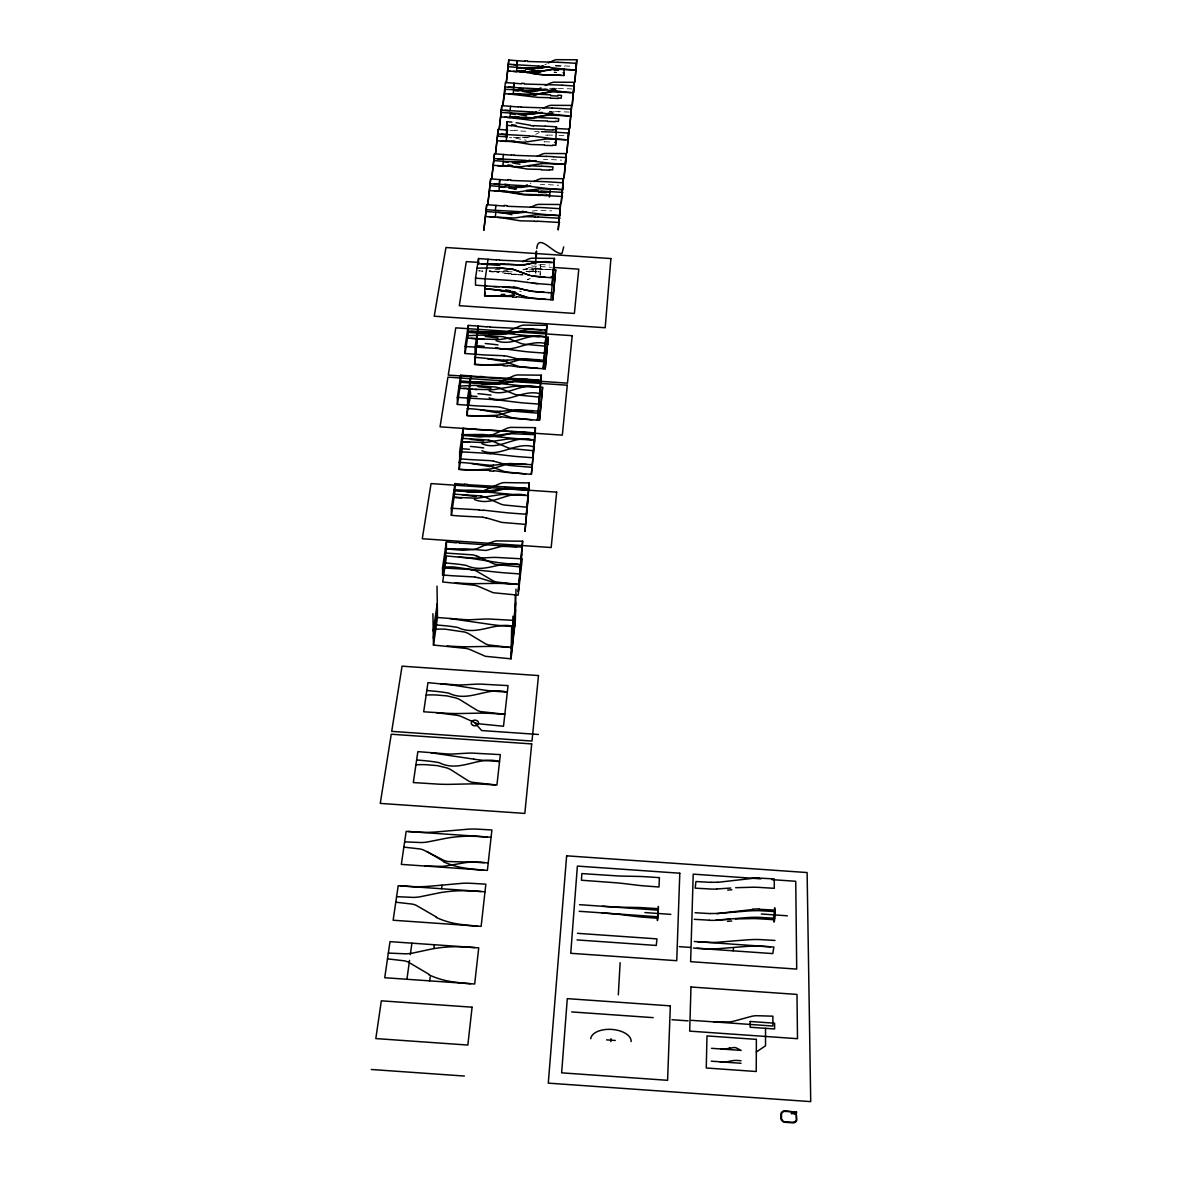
<?xml version="1.0" encoding="UTF-8"?>
<svg xmlns="http://www.w3.org/2000/svg" width="1182" height="1182" viewBox="0 0 1182 1182"><rect width="100%" height="100%" fill="white"/><g stroke="black" fill="none" stroke-linecap="round" stroke-linejoin="round"><path stroke-width="0.75" stroke-dasharray="5 3.75" d="M535.343 272.495L535.579 263.734M535.86 273.692L536.096 264.945M540.706 265.034L540.115 275.273L540.706 265.034L534.752 264.812M546.512 63.946L544.784 64.892M540.573 109.645L538.8 110.591M539.273 132.443L535.682 134.379M530.112 183.461L531.028 182.974M530.23 278.435L527.379 279.779L531.398 277.844M528.945 272.229L536.613 269.23L549.202 269.511M523.124 269.407L528.871 268.477M522.872 269.895L527.793 269.127A46.925 46.305 -8.3 0 1 530.91 268.875L551.329 269.644M525.99 268.89L526.788 268.757M527.261 137.363L513.328 137.407M532.255 211.105L535.15 210.706A47.605 47.25 -9.4 0 1 538.165 210.47L551.831 210.854M549.63 88.517L550.546 88.414A44.443 43.941 -6 0 1 553.368 88.222L571.837 88.916M512.161 271.845L489.289 271.609M521.336 291.289L519.666 291.466M529.181 137.718L516.8 137.688M552.216 88.65L560.165 88.65M549.645 111.788L558.997 111.891M508.142 271.653L488.964 271.018M555.658 66.059L564.449 66.177M556.161 65.66L572.384 66.236M547.532 135.117L554.447 135.147M511.245 274.298L523.198 274.874M533.983 268.166L540.307 268.373M547.724 159.481L544.488 159.54A46.29 45.876 -7.7 0 0 543.498 159.585M544.651 184.599L541.371 184.658A46.94 46.556 -8.5 0 0 540.351 184.702M522.666 274.889L520.73 274.874M520.11 274.874L518.514 274.845M526.581 271.284L527.674 271.313M518.765 274.52L505.349 273.219M525.916 271.269L526.803 271.284M527.497 271.299L528.517 271.328M534.5 131.483L539.095 131.601M528.384 271.328L532.077 271.446M529.019 271.343L529.344 271.343A77.244 27.304 2.9 0 1 536.554 271.668L538.741 271.801M525.709 131.261L517.819 130.936M543.971 141.825L544.754 141.855M554.033 72.294L556.486 72.398M532.225 271.446L536.731 271.683M551.506 159.585L561.613 160.161M548.478 184.688L558.731 185.279M540.381 264.502L549.586 265.049M516.061 274.741L496.898 271.949A74.481 56.426 8.5 0 0 492.406 271.343L492.155 271.313M558.923 135.369L564.42 135.723M496.543 271.624L493.736 271.417M569.207 112.068L550.487 111.344A45.049 44.591 -6.5 0 0 549.512 111.374M531.605 265.98L551.566 267.324M538.534 271.801L540.514 271.919M478.429 270.811L479.818 270.914M550.709 269.599L539.657 268.772A60.356 15.056 4.5 0 1 534.116 268.211L528.177 267.501M479.138 270.87L482.995 271.121L481.783 271.047M514.983 130.729L509.634 130.227M489.496 271.638L491.756 271.816M491.712 271.83L493.884 272.023M489.363 271.047L490.235 271.121M490.013 271.106L492.406 271.343M509.457 137.526L511.688 137.762M490.633 271.166L491.83 271.284M509.442 274.061L507.048 273.692M496.898 271.949L498.981 272.288M506.457 273.603L504.684 273.293M515.84 138.353L526.3 140.274M554.21 72.294A68.925 18.424 3.2 0 1 556.294 72.383M555.215 65.69A43.867 43.365 -5.6 0 1 556.161 65.645M544.725 141.751A71.88 21.365 3.1 0 1 552.245 142.091M511.481 140.363A69.265 51.506 9.8 0 1 515.441 140.939M545.582 135.221A45.655 45.226 -7.1 0 1 547.532 135.103M517.775 130.33A77.982 47.827 8.9 0 1 514.968 130.123M529.226 269.895A45.522 41.725 -3.3 0 1 533.983 269.629M511.274 273.766A82.444 69.221 17.3 0 1 509.486 273.515M494.963 269.26A107.222 32.963 3.3 0 1 507.477 270.604"/><path stroke-width="1.5" d="M765.537 1028.325L765.522 1045.804L756.317 1051.995M504.093 355.752L485.832 354.999A90.393 69.62 9.1 0 1 483.837 354.895L465.102 353.507L465.087 346.489L468.308 325.39L478.193 326.084L474.573 364.411L479.168 364.736A85.769 65.675 9.1 0 0 483.926 364.928L503.635 365.179M475.061 354.216L475.075 347.198L478.193 326.084L486.94 326.897M496.514 259.966L478.518 258.518L475.519 278.198L475.504 285.172L486.556 285.955M488.388 364.972L474.573 364.411L477.336 338.776L471.042 338.318M478.503 261.99L478.518 258.518M486.733 204.663L483.866 230.15L486.733 204.663L504.212 206.067M490.678 178.866L487.87 203.821L490.678 178.866L507.905 180.255M494.504 153.793L491.756 178.216L494.504 153.793L511.496 155.152M498.228 129.385L495.553 153.305L498.228 129.385L507.772 130.064M501.848 105.641L499.232 129.074L501.848 105.641L518.381 106.971M511.939 122.115L507.167 121.657L506.635 125.277L506.413 140.939L511.171 141.382M506.945 137.304L507.167 121.657M508.807 60.031L506.31 82.533L508.807 60.031L524.911 61.316M432.908 613.694L433.469 645.047L466.476 648.475A30.067 22.857 -1.3 0 1 469.963 649.539L485.418 656.306L511.038 658.832L511.658 627.553M512.929 616.25L512.308 647.529L498.257 646.657A158.314 125.602 -0.6 0 0 487.649 646.421L467.097 646.776A163.027 116.397 -0.3 0 1 457.227 646.554L447.136 645.978M515.293 595.359L514.643 626.652C494.844 621.052 477.173 636.832 457.715 627.45A131.305 101.992 -2.7 0 0 445.481 625.78L436.409 624.953M511.038 658.832L515.337 620.447L516.002 589.138M456.075 542.774L446.368 541.888L446.441 548.95L463.034 550.295L473.716 549.512A29.949 27.083 23.6 0 0 477.173 548.537L492.805 541.784A26.063 22.591 8.7 0 1 496.396 540.898L522.636 541.223L519.592 573.935L503.281 572.738A75.397 16.415 4.6 0 1 496.854 572.118L475.445 569.842M521.809 554.181L518.248 591.65L522.636 541.223M482.744 517.184L463.019 516.194A97.929 70.462 8.4 0 1 460.862 516.076L451.376 515.322L451.317 508.26L454.952 483.601L455.011 490.663L472.298 492.052L481.562 491.165A29.151 26.639 24.9 0 0 484.93 490.19L500.163 483.497A25.369 22.295 9.1 0 1 503.665 482.611L529.196 482.921L524.985 531.412L528.398 495.553L502.867 494.49A52.569 52.303 -37.6 0 0 499.38 494.77L477.262 498.213L454.021 497.312L456.326 497.489M529.196 482.921L526.3 514.259L510.417 513.077A73.299 17.937 4.6 0 1 504.167 512.471L483.349 510.151M535.579 263.734L536.465 250.953L536.288 257.942M494.046 470.658L504.226 472.135A30.392 9.412 3 0 0 506.797 472.416L531.368 474.337L535.224 434.71L535.416 427.648L510.535 427.367A24.704 22.015 9.4 0 0 507.137 428.253L492.303 434.902A28.398 26.196 26.3 0 1 488.993 435.803L479.966 436.675L463.122 435.419L463.108 428.357L472.312 429.214M535.416 427.648L532.639 457.715L517.184 456.577A71.304 19.281 4.7 0 1 511.097 455.957L490.84 453.593M531.368 474.337L534.633 439.985L519.297 438.877A65.926 11.259 4.4 0 1 513.254 438.33L493.116 436.365M538.667 404.081L541.326 375.182L517.066 374.945A24.083 21.719 9.9 0 0 513.756 375.817L499.277 382.392A27.688 25.768 28 0 1 496.056 383.293M511.038 418.029A29.624 8.481 3.1 0 0 513.49 418.339L539.509 420.334L542.597 387.371L525.606 386.159A64.197 12.529 4.4 0 1 519.725 385.598L500.104 383.574M540.558 387.238L537.441 420.186L541.326 375.182M539.509 420.334L542.597 387.371M544.385 353.123L546.941 325.331L523.286 325.109A23.492 21.424 10.4 0 0 520.05 325.981L505.911 332.482A27.023 25.339 30.1 0 1 502.778 333.383L493.13 334.284L468.323 332.393L465.102 353.507M517.45 366.671A28.885 7.639 3.2 0 0 519.844 366.967L545.212 368.887L548.182 337.239L531.605 336.043A62.557 13.667 4.4 0 1 525.872 335.481L506.753 333.427M496.085 340.652C513.771 347.345 528.413 331.374 546.173 337.106L543.203 368.754L546.941 325.331M545.212 368.887L548.182 337.239M552.496 145.135L555.584 145.342L556.441 126.843L552.733 126.607A72.324 21.025 3.1 0 0 545.183 126.149M550.915 299.74L554.461 258.4L531.619 258.208A22.694 21.01 11.3 0 0 528.487 259.065L522.577 261.724M555.584 145.342L556.042 138.974M556.264 132.044L556.441 126.843M552.053 284.744L554.461 258.4M526.064 297.775A27.91 6.56 3.3 0 0 528.384 298.041L552.866 299.873L555.658 269.939L552.186 269.703M553.737 269.806L553.974 262.847C540.765 258.799 528.546 266.319 515.662 264.679M552.866 299.873L555.658 269.939M553.856 75.072A51.343 18.498 2.9 0 1 560.933 75.338L563.888 75.53L564.124 68.866L558.465 68.674M560.534 204.501L558.229 229.707L560.534 204.501L538.327 204.353A22.059 20.655 12.3 0 0 535.283 205.195L530.482 207.323M563.43 178.689L561.184 203.363L563.43 178.689L541.548 178.541A21.749 20.493 13 0 0 538.549 179.383L533.806 181.511M566.267 153.601L564.065 177.743L566.267 153.601L544.666 153.453A21.453 20.316 13.7 0 0 541.711 154.295L537.027 156.393M569 129.178L566.858 152.833L569 129.178L556.057 128.483M571.674 105.42L569.576 128.587L571.674 105.42L550.664 105.316A20.877 19.976 15.5 0 0 547.783 106.129L543.232 108.197M574.289 82.297L572.236 105.006L574.289 82.297L553.545 82.193A20.611 19.813 16.8 0 0 550.709 83.006L545.33 85.532M576.816 59.78L574.807 82.031L576.816 59.78L556.353 59.676A20.345 19.636 18.2 0 0 553.545 60.489L548.241 63.001M657.384 918.03C657.133 928.624 659.054 902.812 658.138 906.816M657.68 917.557L658.034 909.357M618.319 994.845L620.136 962.68M610.858 1041.652L611.02 1038.683M657.606 915.976L658.123 910.908M563.696 246.92L562.085 253.199A8.584 3.694 59.4 0 1 561.169 253.583C553.279 253.598 538.106 232.559 536.776 248.471M512.663 629.932L515.707 602.835M511.245 648.312L515.559 609.912M511.112 655.345L514.717 623.165M553.102 280.267L553.501 276.721M549.423 197.069L550.191 190.686M563.888 75.53L564.213 72.841L563.031 72.767M429.701 980.868L430.204 976.953M433.971 947.801L434.355 944.743M441.595 888.746L442.038 885.244M406.933 979.272L409.533 960.39M410.331 954.613L411.897 943.177M488.063 259.183L485.152 278.878L484.635 295.766L489.067 296.091A82.755 65.143 9.5 0 0 493.662 296.268L511.126 295.603M433.336 638.058L437.384 610.518M474.824 576.979L454.568 575.87A100.736 70.58 8.2 0 1 452.351 575.752L442.615 574.999L446.441 548.95M451.376 515.322L455.011 490.663M489.762 470.318L469.032 469.948A90.393 66.222 8.6 0 1 464.024 469.742L459.192 469.387L459.163 462.369L463.122 435.404M500.37 414.572A30.215 23.3 -8.7 0 1 497.046 415.251L476.671 416.094A88.029 65.985 8.9 0 1 471.781 415.901L467.082 415.547L470.835 375.92L460.714 375.211L457.331 397.403L457.36 404.451L476.568 405.869A92.772 69.974 8.8 0 0 478.607 405.987L497.341 406.8A27.541 15.115 -6.2 0 1 500.414 407.391M485.181 285.364L484.664 288.836L494.002 289.59M526.67 212.11L513.993 213.381L495.938 212.213L495.199 217.222L485.935 216.572M536.022 160.619L521.971 162.362L503.429 161.269L502.734 165.997L493.721 165.362M531.442 113.974L510.521 113.044L509.856 117.52L504.847 117.166M433.469 645.047L437.488 617.521L437.015 586.154M465.826 442.009L462.206 441.699L462.221 448.717L459.192 469.387L469.845 469.875M463.507 388.464C478.222 386.1 465.25 408.381 467.082 415.547L496.883 416.404M485.137 292.279L484.635 295.766L487.989 295.958M733.106 950.816L733.579 947.55M433.218 630.996L437.281 603.441M442.615 574.999L442.526 567.921L446.368 541.873M493.396 461.172A28.294 16.09 -6.6 0 0 490.175 460.655L471.012 459.635A95.284 70.255 8.6 0 1 468.914 459.517L459.695 458.808L459.65 451.746L463.108 428.357M485.979 209.657L495.273 210.307L496.012 205.313M503.517 154.428L502.823 159.142L493.781 158.521M507.108 130.02L506.443 134.615L503.03 134.364M510.624 106.262L509.959 110.739L501.168 110.118M457.36 404.451L460.744 382.244L460.714 375.211M773.944 917.424L774.786 912.341M774.343 908.219C776.426 904.038 774.21 930.16 773.589 919.493M540.957 87.882L538.268 89.093M543.04 65.764L541.267 66.532A23.596 22.754 53.6 0 1 538.549 67.404L530.171 68.334L508.703 66.753M527.32 184.85L525.443 185.648A25.088 23.995 39.7 0 1 522.518 186.534L513.579 187.465L490.619 185.737M536.111 111.891L535.195 112.26A24.157 23.241 47.7 0 1 532.388 113.132L520.169 113.886M529.713 160.131L528.782 160.516A24.763 23.743 42.2 0 1 525.901 161.402L513.343 162.141M522.961 211.12L522.001 211.504A25.428 24.246 37.5 0 1 519.046 212.391L506.132 213.115M531.634 263.187L534.042 262.507M529.713 263.793L523.744 265.004M500.355 414.498L515.367 410.198L540.514 411.218M507.019 363.362L521.646 359.225L546.173 360.229M728.984 1048.331L729.974 1048.109M496.071 383.323L486.171 384.194L460.744 382.244M547.281 66.842L542.124 67.743M545.227 89.226L531.309 91.177L514.081 90.364M542.243 112.393L528.147 114.359L510.447 113.516M530.954 186.091L521.528 187.391L509.782 187.273M495.524 190.996L517.923 192.031L537.884 189.002A44.946 44.177 -5.7 0 1 540.868 188.78L560.416 189.504M727.004 1048.729L734.125 1047.518A6.25 5.452 15 0 1 736.091 1047.813L741.129 1050.399L711.534 1048.316M513.535 295.249L514.968 294.968A28.767 20.98 -7.7 0 1 513.904 295.101L511.333 295.574M553.885 68.94L541.474 71.127M513.343 295.278L504.877 296.106M568.217 115.792L558.067 115.009A55.362 17.73 4.6 0 1 552.969 114.447L541.061 112.896L531.412 114.181M538.475 93.792L551.048 91.575M535.402 117.048L548.138 114.802M549.541 66.753L537.603 68.231L526.625 68.172M547.074 89.241L537.529 90.704M542.316 67.906L540.617 68.128M541.09 71.496L525.089 71.821M537.308 90.733L534.545 90.999M538.962 68.305L540.396 68.157L538.357 68.364M716.041 920.172L742.562 917.956A133.049 73.831 1.5 0 1 748.502 917.513L751.929 917.35A61.331 34.81 1.5 0 1 758.504 917.321L773.811 918.207M752.565 909.534L716.927 913.583L743.552 911.337A133.507 74.348 1.5 0 1 749.521 910.879L752.949 910.716A61.553 35.061 1.5 0 1 759.553 910.687L774.904 911.573M459.059 386.086L474.366 385.376L495.746 387.046A26.831 14.731 -4.1 0 1 498.967 387.962M752.757 878.344L717.548 882.348M538.504 68.349L537.514 68.423M466.742 335.732L481.665 335.082L502.513 336.663A26.152 13.859 -3.8 0 1 505.66 337.52M538.15 68.379L522.887 68.305M533.643 94.368L513.579 93.821M530.496 117.639L509.93 117.048M477.04 268.151L497.681 267.871M730.742 888.037L716.676 888.982M730.299 919.256L717.164 920.128M498.272 264.399L477.705 263.808M503.532 264.103L481.813 264.088M500.178 264.28L522.37 265.064M493.367 465.22L509.752 463.507L532.447 464.748M735.677 887.697L753.614 887.209A29.447 4.565 3.3 0 1 757.987 887.327L774.284 888.317L774.269 878.906L759.169 878.108M534.56 90.807L505.29 89.285L502.823 105.494L505.379 82.533L521.69 83.833M793.285 1122.339L784.951 1121.807A3.664 3.236 20.8 0 1 783.223 1121.127A4.167 3.679 20.8 0 1 782.366 1120.344M735.278 918.946L753.451 918.577A29.816 4.226 3.4 0 1 757.869 918.709L774.373 919.729M500.385 411.395L515.367 409.888L532.846 410.701M507.063 360.274L521.661 358.914L538.697 359.727M444.728 552.984L473.184 554.905A29.107 17.774 -5.2 0 1 476.671 556.013M453.4 494.106L481.104 495.938M503.621 264.103L505.482 264.074M461.63 438.33L488.609 440.059M555.688 91.295L561.42 91.487M552.836 114.521L558.658 114.713M538.135 194.69L524.187 194.336L509.176 191.912M498.996 296.224L500.06 296.224M541.297 169.44L527.541 169.07L512.752 166.662A71.481 56.544 9.1 0 0 507.625 165.82L502.808 165.495M489.451 364.898L503.783 364.012A29.461 22.325 -8.1 0 0 507.034 363.435M544.37 144.884L530.807 144.5L516.224 142.106A70.536 56.337 9.2 0 0 511.171 141.264M547.369 120.992L534.958 120.682L506.502 117.284M544.813 129.281L531.176 128.868L516.504 126.444M493.47 296.18L512.707 296.46M474.839 469.934L489.939 469.018A31.013 24.349 -9.3 0 0 493.352 468.397L507.817 463.95L526.684 464.349M550.502 75.072L552.6 75.072M550.28 97.737L538.046 97.397L508.895 93.939M550.782 75.072L544.577 74.954M552.363 75.072L556.338 75.131M534.456 221.137L520.346 220.827L505.438 218.404M497.962 296.224L495.834 296.209M549.645 75.072L548.758 75.072M537.707 195.178L523.803 194.823L509.102 192.43M473.731 470.008L469.845 469.963M759.066 909.283L774.343 910.081M534.988 216.897L522.843 216.542M548.285 75.057L538.076 74.377M502.719 286.783L498.523 286.694M502.527 286.783L520.479 288.674M503.576 286.798L507.433 286.901M499.218 286.709L495.509 286.605A87.202 69.029 9.4 0 1 493.588 286.502M493.869 296.18L488.949 296.002M538.534 191.484L526.67 190.893M541.415 131.66L549.246 131.926A75.663 13.386 4.2 0 1 556.471 132.281L568.572 133.049L568.32 139.875L547.044 139.003A43.704 42.862 -4.6 0 0 544.148 139.254L524.734 142.18L502.941 141.175M541.681 166.322L529.994 165.731M492.938 296.165L490.338 296.076M711.076 882.393L695.962 881.521L695.164 888.14L710.219 889.012A62.543 37.484 2.1 0 0 716.691 889.1M556.471 75.131L561.184 75.353M545.197 126.252L533.599 125.632M506.856 264.088L514.495 264.576M710.367 913.612L695.075 912.726M709.51 920.202L694.262 919.315M550.649 94.856L539.42 94.235M537.47 221.197L559.574 222.482M497.149 286.665L496.159 286.635M557.845 62.291L527.645 61.508M538.238 190.937L526.315 190.361M540.691 195.222L562.484 196.507M497.09 411.425L476.686 409.312A83.597 59.617 7.9 0 0 471.795 408.854L467.067 408.558M552.186 108.094L521.188 107.163M537.987 216.971L560.046 218.286M499.823 265.389L487.28 264.502M522.828 94.988L534.973 94.678L550.073 92.107A42.552 41.651 -3.7 0 1 552.895 91.871L573.61 92.728L573.876 85.961L562.085 85.207M546.217 156.423L514.377 155.359M499.72 267.945L497.208 267.841M507.418 286.901L508.629 286.945M503.842 360.274L483.955 358.176A81.573 59.484 8.1 0 0 479.183 357.718L474.588 357.422M519.548 118.274L531.841 117.964L547.148 115.363A43.128 42.242 -4.2 0 1 550.014 115.142L570.995 115.984L571.261 109.187L559.322 108.419A74.673 14.095 4.2 0 0 552.127 108.02M499.454 267.945L512.648 269.26L523.434 273.042M495.834 286.62L495.509 286.605A87.365 69.177 9.5 0 1 493.559 286.502L486.556 285.955M475.785 836.309L491.091 837.255M469.343 890.8L484.989 891.775M500.444 267.974L513.697 269.496L529.359 275.258A16.681 7.373 2.6 0 0 532.284 275.953L541.312 277.002M512.914 291.644L495.849 289.812M541.208 191.056L562.942 192.415M489.703 296.047L487.723 295.943M481.665 491.727L453.977 490.235L474.292 490.146L493.692 491.579L509.368 487.693L525.916 488.299M489.126 436.114L462.177 434.651M496.233 383.323L462.783 381.387M544.089 74.939L531.161 73.21M524.926 328.744L490.087 327.133M502.971 333.161L472.963 331.448M525.192 71.836L521.454 71.555M524.453 84.04L555.052 84.882A73.712 14.598 4.2 0 1 562.1 85.222M509.545 286.99L514.2 287.374L513.136 287.256M518.75 378.787L483.039 376.999M471.204 569.547L442.526 567.921M553.545 156.778L565.809 157.561L565.557 164.416L552.26 163.426A56.928 16.962 4.6 0 1 547.044 162.865L529.639 160.693M522.799 185.663L494.46 184.037M519.297 211.637L495.273 210.307M459.163 462.369L464.009 462.679A85.739 59.676 7.8 0 1 469.032 463.152L489.969 465.265A31.101 18.203 8.4 0 0 493.322 465.117M479.227 509.841L451.317 508.26M480.926 862.402L471.559 862.136A46.216 38.637 -2.2 0 0 465.797 862.579L445.91 865.978A57.578 46.526 -3 0 1 441.743 866.362L424.84 866.022M524.882 71.806L521.942 71.6M555.392 121.244L558.421 121.451L558.761 118.614L555.126 118.377M552.999 129.532L556.101 129.739M529.492 135.871L504.064 134.438M526.182 160.427L497.652 158.772M549.541 169.691L552.659 169.898L553.013 166.913L549.275 166.662A72.9 22.443 3 0 0 541.666 166.219M510.816 180.462L543.099 181.6A77.717 12.042 4.2 0 1 550.546 181.998L562.972 182.782L562.721 189.652L549.246 188.662A57.755 16.548 4.6 0 1 543.942 188.101L526.285 185.943M546.483 194.927L549.66 195.133M512.249 431.445L475.622 429.465M486.821 453.297L459.65 451.746M535.815 88.724L511.082 87.335M557.934 95.195L561.524 95.432L561.199 98.18L558.2 97.988M532.698 111.98L504.936 110.369M546.232 191.824L550.014 192.06M507.167 206.289L539.908 207.5A78.78 11.288 4.2 0 1 547.443 207.899L560.061 208.712L559.81 215.612L546.143 214.607A58.598 16.09 4.5 0 1 540.765 214.045L522.858 211.903M540.987 262.005L551.58 262.685M486.836 288.969L489.112 289.117A78.825 59.203 8.4 0 1 493.721 289.56L494.756 289.679M494.032 399.634L457.331 397.403M538.859 66.089L510.683 64.434M525.724 68.512L517.48 67.817M523.434 90.733L535.52 89.98A23.862 22.99 50.6 0 0 538.268 89.078M499.558 260.188L533.23 261.577A81.011 9.752 4.1 0 1 540.928 261.916M532.949 329.202L546.394 330.088L544.799 329.985M539.184 336.634L522.547 336.131A48.595 48.107 -12 0 0 519.326 336.382L499.927 339.515L480.128 338.998M500.887 348.675L465.087 346.489M573.994 69.93L555.717 69.25A41.991 41.03 -3.4 0 0 552.925 69.487L534.279 72.309L516.179 71.57M541.696 329.778L527.911 329.394L514.17 332.556L471.042 331.315M526.98 379.289L538.238 380.028M535.609 386.913L516.327 386.233A49.836 49.452 -16.6 0 0 513.018 386.499L493.13 389.705L474.765 389.336M520.686 431.977L534.825 432.922M505.394 486.925L467.806 484.753M525.739 495.376C507.462 490.087 492.613 507.255 474.278 499.439M516.77 546.749L501.434 546.394L486.112 550.457L466.181 548.876L445.318 548.891M488.225 862.89L472.756 861.973A89.005 75.397 -2.8 0 0 465.871 861.988L447.845 861.53A25.502 20.803 -2.6 0 1 443.885 860.407L423.584 850.021A26.935 22.148 -4.8 0 0 420.304 849.001L403.86 847.11M711.269 1061.185L720.754 1061.835A31.22 27.142 13.7 0 0 727.063 1061.761L731.097 1060.948A25.058 22.089 16.4 0 1 736.563 1060.402L741.025 1060.742M508.157 64.271L511.259 64.478M508.068 70.994L509.974 71.127M509.353 71.083L516.608 71.6L517.347 60.622L516.726 64.862L512.929 64.596M504.714 86.892L510.58 87.291M504.625 93.659L513.269 94.264L514.022 83.139L513.387 87.498L510.063 87.261M501.759 112.438L510.521 113.044M501.079 116.915L505.97 117.24M497.519 133.994L502.483 134.32M501.345 134.246L503.547 134.393M498.154 136.196L506.576 136.787M554.698 142.357L555.924 142.431M497.445 140.806L502.394 141.146M563.282 164.268L544.001 163.544A44.31 43.527 -5.1 0 0 541.046 163.766L520.375 166.81L497.578 165.628M494.431 160.634L503.429 161.269M489.924 183.727L495.022 184.082M489.88 190.612L494.963 190.952M557.476 215.464L537.633 214.71A45.581 44.857 -6.4 0 0 534.619 214.961L514.377 218.02L491.653 216.956M486.688 211.563L495.938 212.213M478.991 262.448L466.299 261.591L459.296 305.68L574.393 313.437L578.781 269.156L553.383 267.442M551.137 276.573L555.422 276.854M552.289 277.77L542.996 277.12M475.519 278.198L515.027 280.74M554.003 284.877L536.776 283.562A64.389 22.414 4.8 0 1 533.437 283.192L527.556 282.409M548.374 292.619L553.102 292.944M546.719 332.334L523.153 331.329A50.737 50.501 -17.4 0 0 519.932 331.566L502.764 334.181L489.023 334.063M538.002 387.061C520.715 382.111 506.531 398.009 489.185 390.887M532.24 432.745L516.12 432.139L500.873 435.789L481.975 434.474L462.177 434.666M514.052 487.501L528.576 488.476M518.854 564.538C500.636 560.179 484.236 574.186 466.21 565.395A127.479 96.289 -1.9 0 0 454.316 563.784L445.481 562.987M480.926 862.387L484.339 862.624M508.437 87.143L509.531 87.217M570.862 92.536L560.844 91.768A54.608 18.07 4.6 0 1 555.821 91.206L539.125 89.005M565.498 139.683L555.2 138.885A56.13 17.361 4.6 0 1 550.044 138.338L532.89 136.152M489.909 216.838L491.091 216.912M548.64 292.634L541.4 292.146M467.451 331.063L472.342 331.403M467.451 338.082L478.784 338.879M547.946 344.213C529.506 337.875 514.273 354.112 496.012 347.597M544.592 346.09L523.67 344.139A17.257 8.082 2.5 0 1 520.863 343.43L505.733 337.446M546.394 353.255L529.699 352.014A67.625 21.468 4.7 0 1 523.922 351.394L504.699 348.971M545.434 361.899L521.794 359.993L507.181 356.21A26.846 14.228 -5.9 0 0 504.034 355.856M540.765 380.205L522.533 379.422L506.709 382.879L464.157 381.476M541.12 382.214L516.948 381.195A52.038 51.845 -24.3 0 0 513.653 381.431L496.056 384.106L481.975 383.958M459.798 381.18L463.477 381.431M459.828 388.213L464.836 388.553M542.39 394.374C523.434 387.74 507.891 404.776 489.126 397.861M538.874 397.034L517.406 394.995A17.7 8.629 2.3 0 1 514.525 394.241L499.04 387.888M540.721 404.214L523.596 402.959A69.413 20.449 4.7 0 1 517.672 402.338L497.947 399.944M539.716 413.316L515.47 411.351L500.503 407.302M535.224 434.71L510.432 433.646A53.412 53.249 -36.2 0 0 507.048 433.897L488.993 436.631L474.543 436.439M534.441 447.003C515.736 440.871 500.488 458.143 481.887 450.741M532.831 450.652L510.816 448.539A18.158 9.234 2.2 0 1 507.861 447.742L491.993 440.96A27.555 15.662 -4.4 0 0 488.55 440.147M531.56 467.304L508.807 465.398L493.47 461.083M529.019 489.998L503.562 488.89A54.874 54.727 -51.8 0 0 500.089 489.156L482.699 491.86L466.727 491.727M526.478 507.181L503.857 504.965A18.646 9.899 2 0 1 500.828 504.123L484.576 496.898M525.163 524.365L501.789 522.4L486.053 517.775M521.986 547.103L459.562 543.055M521.572 564.73L508.038 563.711A134.32 93.422 1.3 0 1 497.947 562.558L470.539 558.288L446.515 555.954L442.703 581.987L474.809 585.282A29.21 21.601 -0.7 0 1 478.208 586.302L493.234 592.729L518.159 595.152L522.222 558.85L496.204 557.416A77.066 57.253 0.2 0 0 492.643 557.446L478.282 558.14A59.898 42.537 0 0 1 474.868 558.14L458.527 556.944M519.755 566.843L496.514 564.553A19.163 10.608 1.9 0 1 493.411 563.651L476.745 555.939M517.568 584.351L505.689 583.613A153.675 118.436 0 0 0 495.391 583.376L475.4 583.672A158.713 110.384 0.1 0 1 465.811 583.45L454.878 582.829M519.356 584.469L494.386 582.563L478.237 577.614M515.337 620.447L488.58 618.984A79.297 60.578 -0.2 0 0 484.93 619.013L470.155 619.767A61.553 44.901 -0.4 0 1 466.639 619.767L437.488 617.521M507.314 692.179C486.895 686.284 468.796 703.009 448.732 693.125A135.383 108.197 -3.7 0 0 436.143 691.367L426.805 690.495M538.386 734.465L481.665 730.55L474.913 722.985M494.977 784.922L482.034 784.124A168.538 142.017 -2.6 0 0 470.791 783.888L448.983 784.36A172.439 129.976 -1.3 0 1 438.522 784.154L413.316 782.558L417.852 751.634L448.732 754.057A65.187 50.25 -1.6 0 0 452.455 754.027L468.116 753.141A84.203 68.172 -1.7 0 1 471.987 753.082L500.326 754.618L496.928 785.055L471.81 782.233A21.084 16.711 -1 0 1 468.471 780.962L450.549 769.526A31.131 24.852 -3 0 0 446.722 767.872L437.31 765.626L426.052 764.695A82.43 66.798 -4 0 0 415.916 764.798M408.159 831.493L421.472 832.276A94.737 74.555 -2.9 0 0 429.45 832.305L430.647 832.261A152.153 117.55 -2.6 0 0 435.641 831.995L468.678 829.143A83.878 70.034 -2.2 0 1 475.474 829.04L491.904 829.956L487.383 870.38L401.333 864.382L406.165 831.36L487.235 836.989M602.392 906.254L616.457 907.082A50.383 8.954 4.1 0 0 620.077 907.2L637.482 907.481A44.946 8.304 4.3 0 1 641.767 907.643L658.064 908.663M697.735 941.729L709.717 942.379A64.449 37.558 2.2 0 0 716.366 942.364L743.271 940.163A134.97 73.949 1.5 0 1 749.314 939.72L752.786 939.557A62.247 34.899 1.6 0 1 759.45 939.542L774.993 940.444M693.435 948.053L772.762 953.593L773.87 947.048L694.262 941.478M474.706 947.565L390.016 941.64L384.726 977.721L474.676 984.015L478.725 947.846L462.723 946.856A119.471 105.464 -5.6 0 0 432.39 948.88L411.661 953.298A44.798 37.469 -5.8 0 1 405.662 953.83L388.331 953.076M713.913 1021.898L729.649 1021.898A41.178 35.209 12.3 0 0 733.401 1021.292L751.545 1016.328A35.962 31.19 16.4 0 1 755.992 1015.693L772.895 1016.18L772.91 1026.035L691.367 1020.317M501.271 141.072L506.339 141.441M494.386 190.908L499.011 191.262L499.809 179.516L499.1 184.377L495.583 184.111M544.178 292.338L530.275 291.127L521.705 289.029M545.611 299.386L530.083 298.012L521.513 295.589M537.707 368.385L519.814 366.627A29.122 26.758 -2.1 0 1 517.406 366.036L507.743 362.623M531.797 419.802L513.461 418A29.86 27.674 -2.9 0 1 510.993 417.394L501.079 413.863M525.591 473.938L506.768 472.076A30.643 28.649 -3.9 0 1 504.226 471.441L494.076 467.806M523.449 495.214L512.648 494.431A67.743 9.825 4.3 0 1 506.443 493.884L485.758 491.978M516.327 584.263L496.307 581.987A19.34 14.081 0.6 0 1 493.234 580.909L476.701 571.187A28.516 20.921 -0.7 0 0 473.155 569.783L454.183 567.005A75.353 56.086 -1.2 0 0 444.89 567.05M512.825 626.534L500.74 625.618A137.939 98.505 1 0 1 490.353 624.406L449.84 618.541M509.191 647.322L488.609 644.944A19.887 14.878 0.2 0 1 485.447 643.806L468.471 633.567A29.328 22.118 -1.3 0 0 464.836 632.075L445.333 629.193A77.554 59.366 -1.9 0 0 435.774 629.238M505.438 692.046L493.012 691.101A141.766 104.016 0.7 0 1 482.33 689.83L453.371 685.161L427.958 682.635L423.688 711.786L448.155 713.352A167.593 122.898 -0.8 0 0 458.306 713.559L479.464 713.145A163.264 133.448 -1.4 0 1 490.382 713.381L504.847 714.283L480.453 711.579A20.463 15.765 -0.3 0 1 477.203 710.382L459.768 699.567A30.215 23.433 -2 0 0 456.045 698.001L446.899 695.873L435.981 694.972A79.918 62.912 -2.8 0 0 426.141 695.046M436.291 712.657L457.67 715.361A30.968 24.216 -2 0 1 461.246 716.484L477.129 723.635L503.502 726.25L508.053 685.604L480.527 684.097A81.676 64.212 -0.9 0 0 476.76 684.142L461.556 684.954A63.326 47.457 -1 0 1 457.951 684.969L440.65 683.698M404.643 841.835L421.206 842.559A42.833 34.411 -3.7 0 0 426.953 842.086L446.766 838.156A114.033 96.407 -2.8 0 1 475.77 836.383M760.957 878.861L693.213 874.148L690.628 961.675L796.712 969.092L795.737 881.284L771.935 879.63M400.24 885.865L481.059 891.494M761.356 913.996L787.36 915.799M579.535 904.673L658.197 910.155M644.914 912.563L670.8 914.366M396.605 896.665L413.537 897.404A43.793 35.903 -4.6 0 0 419.418 896.902L439.689 892.765A116.708 100.825 -4 0 1 469.343 890.888M579.15 911.292L657.517 916.759M657.65 918.266L641.279 917.025A43.32 7.875 4.2 0 1 636.98 916.582L619.531 914.41A52.614 9.973 4.1 0 0 615.925 914.026L601.919 912.888M395.793 902.191L412.607 904.141A27.555 23.138 -6.1 0 1 415.946 905.19L436.527 917.099M477.144 926.097L393.148 920.231L398.201 885.717L413.848 886.663A96.806 77.746 -3.7 0 0 422.004 886.677L423.23 886.633A155.418 122.47 -3.3 0 0 428.327 886.352L462.103 883.323A85.798 73.21 -3.2 0 1 469.047 883.205L485.846 884.151L481.133 926.378L465.294 925.122M770.383 946.797L758.401 946.147A62.025 34.647 1.6 0 0 751.752 946.161L748.295 946.324A134.482 73.432 1.5 0 0 742.281 946.752L715.465 948.924A64.212 37.277 2.2 0 1 708.845 948.954L696.907 948.289M577.422 933.322L656.956 938.877L656.276 945.452L577.023 939.926M679.251 946.649L690.318 947.417M387.489 958.853L404.672 960.863A28.205 24.172 -7.7 0 1 408.085 961.971L429.096 974.382M571.704 1011.925L653.173 1017.643M671.997 1019.726L688.116 1020.864M606.602 1039.864L615.275 1040.47M740.996 1063.268L719.912 1061.791M371.281 1069.488L464.393 1076.048M513.343 71.363L516.179 71.555M545.124 277.282L532.077 275.908M465.472 388.597L471.441 389.055M483.482 870.1L471.899 869.154M470.599 983.734L458.498 982.73M540.41 292.072L534.619 291.614M516.977 71.171L521.498 71.555M513.343 93.792L514.303 93.88M506.635 125.277L511.407 125.72M499.1 190.73L503.975 191.189A72.471 56.736 8.9 0 1 509.206 191.794M469.963 388.922L470.717 388.996M416.625 759.967L426.259 760.839A139.742 114.964 -5.2 0 1 439.216 762.671C459.916 773.205 478.459 755.372 499.558 761.592L484.827 760.484A145.829 110 0.3 0 1 473.819 759.169M517.169 67.788L518.588 67.906M517.273 71.201L521.292 71.57A66.783 54.845 9.7 0 1 525.251 72.117L528.103 72.634M513.845 90.349L515.78 90.512M510.654 117.107L514.613 117.491A69.605 56.13 9.3 0 1 519.622 118.082M503.355 161.757L508.157 162.23M499.661 186.889L504.537 187.362M477.306 345.735L484.177 346.326M469.963 395.926L477.011 396.531M462.206 441.713L484.827 442.585L506.369 439.231A51.151 50.856 -24.4 0 1 509.767 438.95L532.003 439.807C514.259 434.725 499.735 451.169 481.916 443.752M462.221 448.717L469.446 449.337M510.683 113.531L515.116 113.974M478.518 338.879L479.685 338.983M471.175 389.041L472.372 389.144M454.952 483.601L464.408 484.472M479.464 338.939L484.221 339.367M472.15 389.1L477.026 389.558M514.613 93.895L517.967 94.22A68.704 55.909 9.5 0 1 522.917 94.826M456.562 497.533L461.468 497.962M518.366 67.891L520.375 68.083M516.637 296.697L526.005 297.82M479.803 376.748L470.835 375.935L467.57 398.127L467.57 405.175M465.885 442.024L469.446 442.349M500.991 191.41L503.901 191.691M497.194 217.385L500.163 217.68M501.7 186.549L504.611 186.859M515.707 90.512L518.47 90.792M536.362 117.432L547.739 118.037A70.876 20.345 3.1 0 1 555.141 118.289M497.932 212.391L500.311 212.627A71.747 65.985 14.1 0 1 506.132 213.454L511.954 214.725M507.699 365.46L517.391 366.716M519.578 71.393L520.449 71.481M519.578 68.009L521.794 68.246L520.671 68.113M536.052 112.26L541.799 112.925M430.928 752.727L473.819 759.154M533.466 291.496L523.463 289.56M501.05 416.714L510.979 418.073M542.124 66.355L558.598 68.571A53.87 18.395 4.6 0 0 563.548 69.132L576.151 70.078L576.417 63.34L564.789 62.616A72.767 15.144 4.3 0 0 557.86 62.306M520.715 71.511L521.232 71.57A66.842 54.889 9.7 0 1 525.251 72.117L536.465 74.141M514.997 280.74L527.556 282.409M541.474 71.541L537.5 70.979M494.239 289.62L495.568 289.782M495.022 289.708L496.13 289.856M471.662 463.462L489.791 466.58M480.232 409.755L496.913 412.666M487.412 358.604L503.68 361.456M497.061 289.974L503.532 290.935M540.041 71.363L532.713 70.122M497.607 290.048L510.979 292.338M530.644 125.277L516.12 122.706M536.569 93.895L522.518 91.383M508.881 187.465L516.549 188.854M508.807 187.968L515.5 189.179M512.382 162.821L519.977 164.209M519.223 114.551L526.611 115.925M504.492 291.097L505.408 291.245M535.904 70.713L531.974 69.974M527.615 69.147L525.768 68.822L529.61 69.516M529.211 69.442L532.196 70.019M516.83 287.802L522.607 289.295M511.599 269.053L512.648 269.26M509.989 292.117L513.815 293.018L511.23 292.397M526.684 297.317L517.184 294.037M521.114 288.851L521.868 289.073M528.738 275.081L529.595 275.332M516.682 293.875L520.819 295.323M527.674 274.712L523.242 272.968M426.835 851.468L443.752 861.442M774.343 910.775L774.373 919.005M468.308 325.39L468.323 332.393M550.413 98.209A51.964 18.661 2.8 0 1 558.126 98.475M518.662 88.458A67.477 56.115 10.9 0 1 522.887 89.064M539.45 93.866A74.51 69.664 27.5 0 1 536.598 93.526M550.842 95.757A69.915 18.351 3.1 0 1 557.801 96.082M535.786 88.931A46.689 20.419 2.5 0 1 539.066 89.197M524.409 83.449A75.855 47.96 9.1 0 1 521.676 83.257M536.953 94.678A61.242 58.066 -15.9 0 1 533.673 95.018M538.519 94.072A58.524 52.865 -13 0 1 537.204 94.264M551.019 89.921A41.267 39.804 1 0 1 555.673 89.669M533.85 117.934A62.055 58.937 -16.3 0 1 530.526 118.289M535.431 117.328A59.307 53.737 -13.3 0 1 534.101 117.535M548.123 113.176A41.828 40.41 0.8 0 1 552.836 112.911M536.347 117.772A75.53 71.481 30.2 0 1 533.437 117.432M514.909 116.501A68.364 51.387 9.9 0 1 518.824 117.062M547.488 121.48A52.673 19.414 2.8 0 1 555.318 121.731M521.159 106.912A76.904 48.226 9.1 0 1 518.381 106.705M532.668 112.201A47.31 20.212 2.5 0 1 535.978 112.467M554.24 70.521A40.72 36.036 -1.4 0 1 558.465 70.299M541.445 70.861A57.77 51.432 -12.5 0 1 540.159 71.053M539.967 72.028A60.445 57.209 -15.6 0 1 536.746 72.368M538.106 73.801A74.008 59.159 17.3 0 1 536.51 73.565M538.829 66.295A46.083 20.611 2.5 0 1 542.065 66.561M527.6 60.932A74.821 47.989 9.2 0 1 524.897 60.74M544.488 145.371A53.412 20.212 2.7 0 1 552.437 145.637M533.584 125.986A77.007 72.915 30.2 0 1 530.615 125.632M511.717 124.701A69.679 52.156 9.9 0 1 515.707 125.277M511.422 125.602A70.95 57.002 9.4 0 1 516.519 126.326M544.946 129.769A53.737 19.991 2.8 0 1 552.925 130.035M529.447 136.093A47.945 19.976 2.5 0 1 532.816 136.358M529.979 166.056A77.554 73.727 30.3 0 1 527.985 165.849M507.935 164.889A70.196 51.594 9.7 0 1 511.954 165.465M541.415 169.927A54.165 21.04 2.7 0 1 549.467 170.178M514.347 155.093A79.091 48.063 8.9 0 1 511.481 154.872M546.143 156.334A76.682 12.825 4.2 0 1 553.516 156.704M526.153 160.649A48.595 19.739 2.5 0 1 529.566 160.915M504.817 184.244A71.142 57.061 10.1 0 1 509.294 184.88M538.298 191.321A79.608 24.645 3 0 1 541.208 191.44M503.916 191.573A72.471 56.721 8.9 0 1 509.132 192.311M537.751 195.37A57.43 23.123 2.7 0 1 540.691 195.429M500.163 217.547A73.476 56.899 8.8 0 1 505.453 218.286M534.486 221.344A58.258 24.083 2.6 0 1 537.485 221.403M535.032 217.148A63.119 24.719 2.7 0 1 538.002 217.222M538.238 195.178A54.933 21.911 2.7 0 1 546.424 195.429M504.744 184.761A71.156 57.061 10.1 0 1 509.22 185.382M538.697 192.4A73.949 22.517 2.9 0 1 546.099 192.725M522.754 185.884A49.26 19.459 2.5 0 1 526.212 186.15M510.757 179.841A80.243 47.59 8.8 0 1 507.876 179.62M519.267 211.859A49.954 19.178 2.5 0 1 522.769 212.11M507.108 205.638A81.41 47.428 8.7 0 1 504.182 205.417M512.397 297.081A47.088 20.729 -4.2 0 1 516.224 297.303M515.057 291.791A28.56 15.1 8.9 0 1 512.929 291.747M504.906 294.348A105.981 82.71 -7.8 0 1 501.183 294.466M505.645 289.915A113.989 99.406 8.2 0 1 510.299 290.802M513.963 292.53A47.28 38.016 9.3 0 1 517.391 293.564M513.889 292.767A46.719 37.499 9.3 0 1 516.785 293.624M514.406 287.093A26.565 13.992 -6.5 0 1 517.066 287.536M537.884 283.665A65.232 22.724 4.8 0 1 532.314 283.059M499.513 259.892A83.878 47.398 8.6 0 1 496.499 259.671M716.913 913.45A63.872 37.794 2.2 0 1 710.367 913.479M752.491 909.194A64.286 54.579 14.5 0 1 759.036 908.943M716.07 920.305A63.326 37.336 2.2 0 1 709.51 920.32M727.462 921.31A64.478 9.205 -6.5 0 1 731.717 921M727.684 890.09A63.68 8.156 -6.5 0 1 731.821 889.765M717.533 882.23A63.074 37.942 2.1 0 1 711.076 882.26M752.683 878.004A63.444 53.264 13.6 0 1 759.139 877.768M590.734 1038.756A20.257 10.919 3.7 0 1 611.833 1029.419A20.257 10.919 3.7 0 1 631.144 1041.593M727.019 1048.818A27.851 24.142 13.4 0 1 720.562 1048.907M494.002 399.856A57.253 22.148 3.1 0 1 497.873 400.166M497.031 412.252A49.851 41.976 8.7 0 1 501.242 413.464M478.001 393.665A113.841 41.385 3 0 1 491.032 395.128M496.588 417.054A50.102 24.453 -4.7 0 1 500.666 417.335M500.355 411.306A30.318 17.139 8.5 0 1 497.061 411.321M482.995 376.674A89.226 46.187 8.3 0 1 479.789 376.423M518.529 378.683A85.843 5.88 4 0 1 526.862 379.186M496.189 383.574A54.505 16.873 2.4 0 1 500.016 383.825M478.03 386.677A114.196 41.163 3 0 1 491.121 388.154M470.436 439.423A117.343 45.108 2.8 0 1 483.778 440.945M489.082 436.38A55.909 16.031 2.4 0 1 493.012 436.616M475.578 429.14A91.649 45.463 8.2 0 1 472.283 428.874M511.88 431.341A88 3.989 4 0 1 520.508 431.873M471.928 868.918A72.324 58.332 -1.2 0 1 443.501 861.811M458.527 982.478A75.559 63.577 -2.7 0 1 428.844 974.781M465.324 924.885A73.919 60.888 -1.9 0 1 436.276 917.483M474.765 577.082A29.905 18.277 -7.5 0 1 478.163 577.702M471.175 569.798A61.922 19.547 3 0 1 475.356 570.093M459.502 542.701A96.894 43.542 7.9 0 1 456.03 542.42M467.747 484.398A94.191 44.591 8 0 1 464.378 484.132M504.551 486.792A90.275 1.876 4 0 1 513.623 487.383M479.198 510.092A60.282 20.537 3 0 1 483.275 510.388M481.606 492.007A57.371 15.07 2.3 0 1 485.639 492.244M462.443 494.992A120.682 49.422 2.6 0 1 476.065 496.573M482.684 517.288A29.077 17.139 -7 0 1 485.979 517.864M481.044 496.012A28.309 16.681 -4.7 0 1 484.502 496.972M489.481 470.968A51.461 26.211 -5 0 1 493.662 471.278M470.436 446.427A116.959 45.315 2.8 0 1 483.733 447.948M489.909 466.166A51.181 43.793 8.5 0 1 494.224 467.407M486.792 453.519A58.731 21.394 3.1 0 1 490.766 453.814M507.019 360.17A29.565 16.164 8.6 0 1 503.813 360.17M503.34 365.814A48.817 22.827 -4.5 0 1 507.314 366.08M485.255 336.545A111.211 37.558 3.2 0 1 498.095 337.963M485.211 343.504A110.872 37.78 3.2 0 1 497.991 344.922M503.813 361.042A48.595 40.277 8.9 0 1 507.905 362.224M502.926 333.413A53.175 17.612 2.4 0 1 506.664 333.664M500.858 348.882A55.849 22.798 3.1 0 1 504.625 349.192M490.057 326.823A86.951 46.763 8.4 0 1 486.925 326.587M524.764 328.655A83.789 7.594 4.1 0 1 532.875 329.113M782.144 1120.063A3.709 3.265 20.8 0 1 781.509 1118.453L781.494 1114.257A3.723 3.28 20.6 0 1 782.1 1112.735L783.178 1111.819A3.915 3.443 20.6 0 1 784.922 1111.361L796.816 1112.203L784.848 1110.829A4.403 3.886 20.6 0 0 782.853 1111.361A5.156 4.551 20.7 0 0 781.863 1112.129L781.597 1112.425A4.181 3.679 20.6 0 0 780.962 1113.784L780.933 1118.467A4.27 3.768 20.8 0 0 781.642 1120.329L781.908 1120.654A4.772 4.211 20.8 0 0 782.898 1121.541A4.181 3.694 20.8 0 0 784.464 1122.25L793.403 1122.87A4.211 3.709 21.3 0 0 794.969 1122.398A4.713 4.152 21.2 0 0 796.195 1121.349A4.255 3.753 21.3 0 0 796.831 1119.96L796.269 1113.104L796.254 1119.812A3.694 3.251 21.2 0 1 795.708 1121.009A4.107 3.62 21.2 0 1 794.644 1121.925M794.747 1121.836A3.694 3.251 21.2 0 1 793.373 1122.265M756.377 1039.377L756.229 1071.513L706.26 1067.996L706.984 1035.905L756.377 1039.377M750.201 1021.484L750.156 1027.247L774.609 1028.961L774.594 1023.198L750.201 1021.484M690.982 987L689.682 1031.132L797.495 1038.697L796.993 994.417L690.982 987M679.798 873.217L676.739 960.7L570.743 953.298L577.377 866.096L679.798 873.217M670.327 1005.867L667.594 1080.304L561.642 1072.842L567.286 998.642L670.327 1005.867M659.408 877.635L658.995 887.002L642.831 885.776A42.803 7.181 4.2 0 1 638.576 885.348L621.333 883.279A51.964 9.087 4 0 0 617.772 882.91L581.441 880.235L581.84 873.572L618.304 875.965A49.777 8.156 4 0 0 621.88 876.098L639.078 876.438A44.384 7.565 4.2 0 1 643.303 876.601L659.408 877.635M566.636 855.827L548.285 1083.14L810.719 1101.624L807.114 872.552L566.636 855.827M610.917 258.562L605.184 327.739L434.222 316.215L445.954 247.496L610.917 258.562M531.708 743.921L524.823 813.423L380.264 803.391L391.257 734.229L531.708 743.921M538.49 675.557L532.003 741.055L391.7 731.377L402.057 666.175L538.49 675.557M556.678 492.14L551.181 547.532L422.284 538.741L431.046 483.586L556.678 492.14M567.271 385.214L562.322 435.124L440.059 426.835L447.948 377.147L567.271 385.214M572.191 335.688L567.478 383.145L448.273 375.093L455.779 327.842L572.191 335.688M472.091 1007.182L467.85 1045.051L375.817 1038.579L381.343 1000.829L472.091 1007.182M791.999 1112.794L791.423 1113.636L791.999 1112.794M793.61 1112.912L793.033 1113.754L793.61 1112.912M795.22 1113.03L794.644 1113.872L795.22 1113.03M525.34 71.186A66.62 51.136 10.2 0 0 521.513 70.639A66.532 51.062 10.2 0 1 525.34 71.156M473.022 725.438A3.679 2.852 -0.9 0 0 478.577 723.015A3.679 2.852 -0.9 0 0 473.125 720.488A3.679 2.852 -0.9 0 0 473.022 725.438"/></g></svg>
